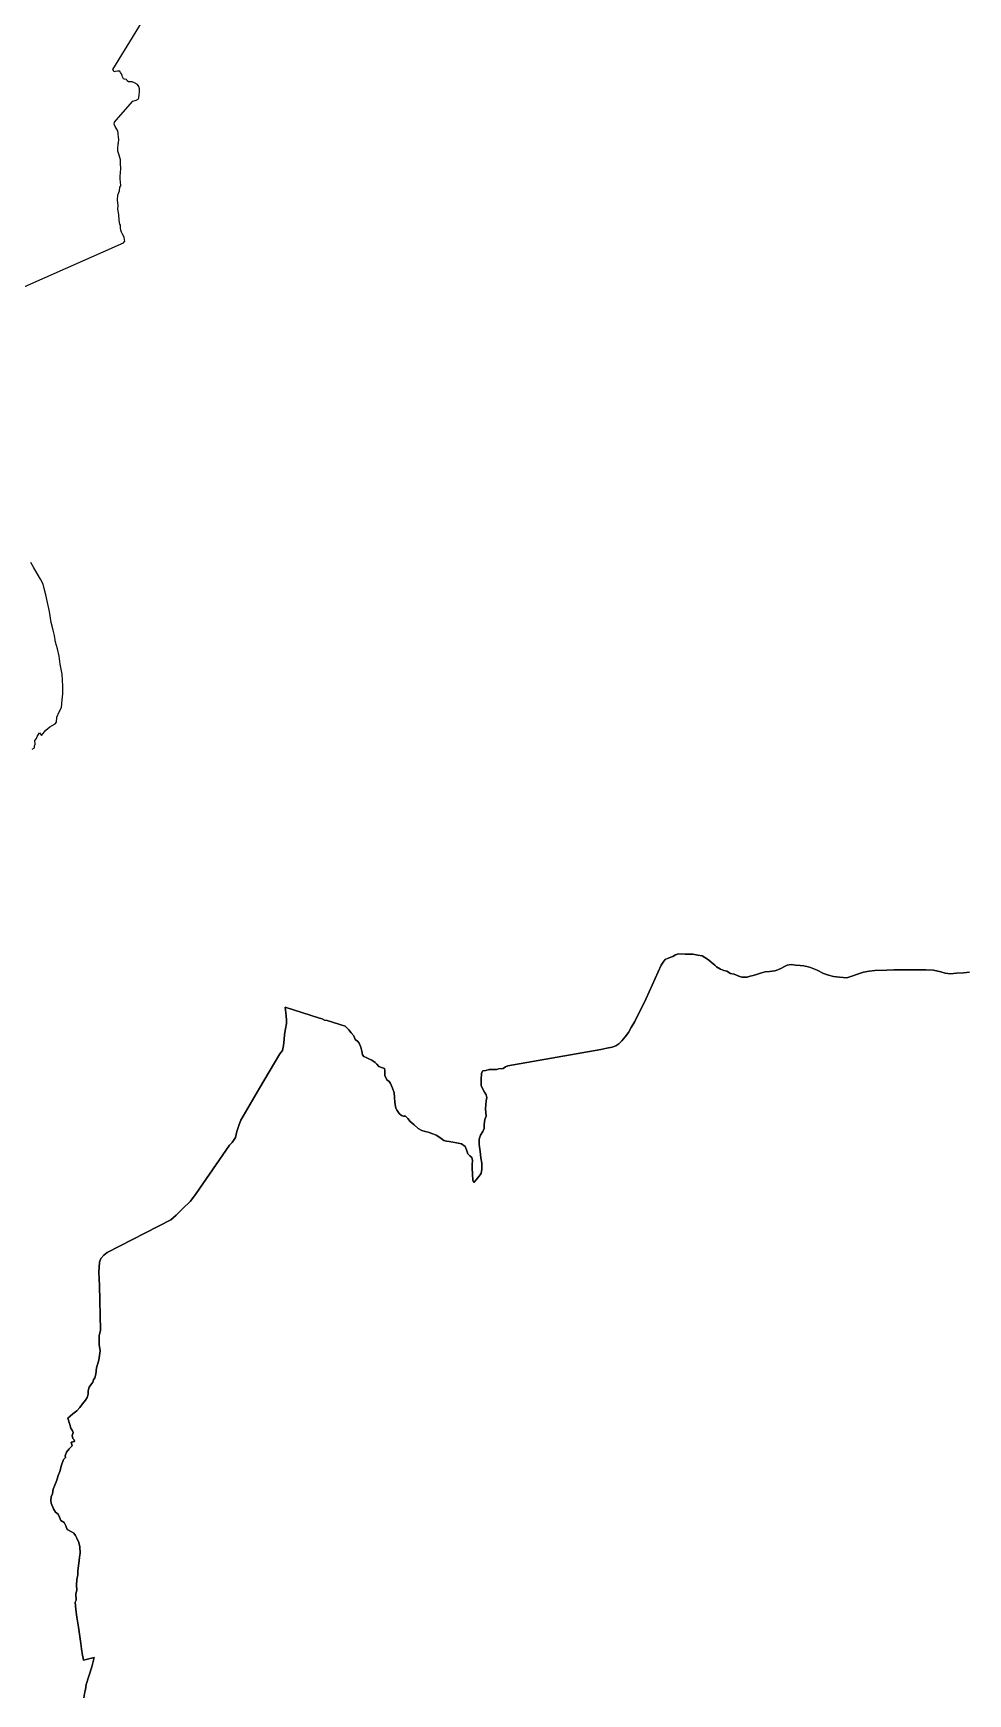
# Model space of a CAD drawing. Header units: inches. Extents: x 33.9 to 41.9, y -4.8 to 5.4.
# Drawn here: x 34.1023 to 34.3183, y 0.1413 to 0.5252 of the extents above; entities that cross this region are included whole.
import ezdxf

# ---------------------------------------------------------------- set-up
doc = ezdxf.new("R2010")
doc.units = ezdxf.units.IN
doc.header["$MEASUREMENT"] = 0
doc.layers.add('Counties', color=7, linetype='Continuous')

msp = doc.modelspace()

# ---------------------------------------------------------------- linework, layer by layer
at = {"layer": 'Counties'}
for points in [[(34.1004, 0.46659), (34.12316, 0.47668), (34.12345, 0.47711), (34.12341, 0.47743), (34.12331, 0.47805), (34.12302, 0.47855), (34.12274, 0.47919), (34.12252, 0.47966), (34.12245, 0.48016), (34.12245, 0.48077), (34.12231, 0.48102), (34.12224, 0.48142), (34.12217, 0.48192), (34.12206, 0.48325), (34.12185, 0.48447), (34.12192, 0.48533), (34.12181, 0.48666), (34.12188, 0.48774), (34.12206, 0.48835), (34.12224, 0.48871), (34.12235, 0.48957), (34.12256, 0.48993), (34.12245, 0.49082), (34.12242, 0.49144), (34.12242, 0.49208), (34.12249, 0.49298), (34.12253, 0.49388), (34.12249, 0.49503), (34.12245, 0.49589), (34.12213, 0.497), (34.12188, 0.49793), (34.12185, 0.49851), (34.12192, 0.49959), (34.12203, 0.49984), (34.1221, 0.50059), (34.12199, 0.50113), (34.12192, 0.50195), (34.12185, 0.5026), (34.12149, 0.50321), (34.12121, 0.50364), (34.12099, 0.50414), (34.12107, 0.50458), (34.12199, 0.50567), (34.12534, 0.50947), (34.12606, 0.50969), (34.12656, 0.5099), (34.1267, 0.51023), (34.12677, 0.51091), (34.12688, 0.51173), (34.12684, 0.51231), (34.12674, 0.51288), (34.12642, 0.51335), (34.12574, 0.51374), (34.12517, 0.51392), (34.12467, 0.51396), (34.12431, 0.51392), (34.12403, 0.51414), (34.12388, 0.5145), (34.12338, 0.51453), (34.12317, 0.51461), (34.12292, 0.51507), (34.12285, 0.51543), (34.12274, 0.51575), (34.12246, 0.51608), (34.12235, 0.51637), (34.12175, 0.51644), (34.12135, 0.51629), (34.12103, 0.51626), (34.12068, 0.51676), (34.12999, 0.53194)], [(34.1004, 0.46659), (34.12316, 0.47668), (34.12345, 0.47711), (34.12341, 0.47743), (34.12331, 0.47805), (34.12302, 0.47855), (34.12274, 0.47919), (34.12252, 0.47966), (34.12245, 0.48016), (34.12245, 0.48077), (34.12231, 0.48102), (34.12224, 0.48142), (34.12217, 0.48192), (34.12206, 0.48325), (34.12185, 0.48447), (34.12192, 0.48533), (34.12181, 0.48666), (34.12188, 0.48774), (34.12206, 0.48835), (34.12224, 0.48871), (34.12235, 0.48957), (34.12256, 0.48993), (34.12245, 0.49082), (34.12242, 0.49144), (34.12242, 0.49208), (34.12249, 0.49298), (34.12253, 0.49388), (34.12249, 0.49503), (34.12245, 0.49589), (34.12213, 0.497), (34.12188, 0.49793), (34.12185, 0.49851), (34.12192, 0.49959), (34.12203, 0.49984), (34.1221, 0.50059), (34.12199, 0.50113), (34.12192, 0.50195), (34.12185, 0.5026), (34.12149, 0.50321), (34.12121, 0.50364), (34.12099, 0.50414), (34.12107, 0.50458), (34.12199, 0.50567), (34.12534, 0.50947), (34.12606, 0.50969), (34.12656, 0.5099), (34.1267, 0.51023), (34.12677, 0.51091), (34.12688, 0.51173), (34.12684, 0.51231), (34.12674, 0.51288), (34.12642, 0.51335), (34.12574, 0.51374), (34.12517, 0.51392), (34.12467, 0.51396), (34.12431, 0.51392), (34.12403, 0.51414), (34.12388, 0.5145), (34.12338, 0.51453), (34.12317, 0.51461), (34.12292, 0.51507), (34.12285, 0.51543), (34.12274, 0.51575), (34.12246, 0.51608), (34.12235, 0.51637), (34.12175, 0.51644), (34.12135, 0.51629), (34.12103, 0.51626), (34.12068, 0.51676), (34.12999, 0.53194)], [(34.10209, 0.35964), (34.10256, 0.35999), (34.10259, 0.36046), (34.10277, 0.36082), (34.1027, 0.36168), (34.10306, 0.36211), (34.1032, 0.36258), (34.10373, 0.36344), (34.10423, 0.36279), (34.1052, 0.36405), (34.10616, 0.3648), (34.10741, 0.36548), (34.10766, 0.36592), (34.10773, 0.36706), (34.10833, 0.36825), (34.10883, 0.36932), (34.10898, 0.37105), (34.10912, 0.37245), (34.10912, 0.37424), (34.10898, 0.37697), (34.10855, 0.37927), (34.1083, 0.38117), (34.10795, 0.38282), (34.10748, 0.3844), (34.1072, 0.38591), (34.10695, 0.38716), (34.10648, 0.38896), (34.10609, 0.39147), (34.10563, 0.39359), (34.1052, 0.39535), (34.10485, 0.39678), (34.10463, 0.39782), (34.10395, 0.39893), (34.10324, 0.40026), (34.10235, 0.40173), (34.10178, 0.40278)], [(34.10209, 0.35964), (34.10256, 0.35999), (34.10259, 0.36046), (34.10277, 0.36082), (34.1027, 0.36168), (34.10306, 0.36211), (34.1032, 0.36258), (34.10373, 0.36344), (34.10423, 0.36279), (34.1052, 0.36405), (34.10616, 0.3648), (34.10741, 0.36548), (34.10766, 0.36592), (34.10773, 0.36706), (34.10833, 0.36825), (34.10883, 0.36932), (34.10898, 0.37105), (34.10912, 0.37245), (34.10912, 0.37424), (34.10898, 0.37697), (34.10855, 0.37927), (34.1083, 0.38117), (34.10795, 0.38282), (34.10748, 0.3844), (34.1072, 0.38591), (34.10695, 0.38716), (34.10648, 0.38896), (34.10609, 0.39147), (34.10563, 0.39359), (34.1052, 0.39535), (34.10485, 0.39678), (34.10463, 0.39782), (34.10395, 0.39893), (34.10324, 0.40026), (34.10235, 0.40173), (34.10178, 0.40278)], [(34.31871, 0.30806), (34.31729, 0.30792), (34.31572, 0.30788), (34.31433, 0.30774), (34.31312, 0.30788), (34.31208, 0.30817), (34.31041, 0.30853), (34.30862, 0.30867), (34.30666, 0.30867), (34.30492, 0.3086), (34.30292, 0.30864), (34.30124, 0.30864), (34.29957, 0.30857), (34.29679, 0.30849), (34.29554, 0.30832), (34.29419, 0.3081), (34.29283, 0.30767), (34.29172, 0.30724), (34.29033, 0.30681), (34.28869, 0.30692), (34.2873, 0.30713), (34.28613, 0.30738), (34.28499, 0.30778), (34.28349, 0.30857), (34.28199, 0.30918), (34.28139, 0.30932), (34.28042, 0.30957), (34.2796, 0.30965), (34.2785, 0.30968), (34.2775, 0.30983), (34.27657, 0.30968), (34.27582, 0.30932), (34.27522, 0.309), (34.2744, 0.30861), (34.27368, 0.30839), (34.27247, 0.30828), (34.27147, 0.30818), (34.2704, 0.30785), (34.26948, 0.30757), (34.26873, 0.30735), (34.26801, 0.30714), (34.2673, 0.30692), (34.26609, 0.30696), (34.26541, 0.30717), (34.26431, 0.30764), (34.26349, 0.30782), (34.2626, 0.30829), (34.26192, 0.30846), (34.26117, 0.30882), (34.26021, 0.30933), (34.25982, 0.30972), (34.25903, 0.31044), (34.25839, 0.31091), (34.25757, 0.31152), (34.25689, 0.31184), (34.25589, 0.31205), (34.25479, 0.31227), (34.25411, 0.31227), (34.25301, 0.31227), (34.25144, 0.31234), (34.25079, 0.31213), (34.25015, 0.3117), (34.24905, 0.31134), (34.24837, 0.31102), (34.24787, 0.31044), (34.24741, 0.30969), (34.24398, 0.30204), (34.24134, 0.2967), (34.24049, 0.2953), (34.23988, 0.29418), (34.2391, 0.29318), (34.23838, 0.29221), (34.23767, 0.29149), (34.23699, 0.2911), (34.2361, 0.29074), (34.23485, 0.29049), (34.2335, 0.29024), (34.21203, 0.28647), (34.21143, 0.28622), (34.21096, 0.28583), (34.20986, 0.28572), (34.20947, 0.28557), (34.20847, 0.28561), (34.20765, 0.28557), (34.2069, 0.28536), (34.20622, 0.28525), (34.20594, 0.28471), (34.20583, 0.28317), (34.20587, 0.28192), (34.20619, 0.28105), (34.20661, 0.28037), (34.20701, 0.27973), (34.20711, 0.27908), (34.20701, 0.27833), (34.20683, 0.27646), (34.2069, 0.27567), (34.207, 0.27484), (34.20672, 0.27402), (34.20651, 0.27291), (34.20651, 0.27197), (34.20622, 0.27125), (34.20572, 0.27043), (34.20536, 0.2695), (34.2054, 0.26828), (34.20561, 0.26663), (34.20575, 0.26515), (34.206, 0.2639), (34.206, 0.26253), (34.20583, 0.26157), (34.20533, 0.26085), (34.20468, 0.26006), (34.20415, 0.25948), (34.2039, 0.25999), (34.20386, 0.26142), (34.20376, 0.26282), (34.20376, 0.26365), (34.20383, 0.26458), (34.20369, 0.26523), (34.20322, 0.26562), (34.20276, 0.26609), (34.20247, 0.26699), (34.20215, 0.26778), (34.2013, 0.26839), (34.20012, 0.26864), (34.19845, 0.26896), (34.19781, 0.26903), (34.19723, 0.26914), (34.19656, 0.26964), (34.19606, 0.27004), (34.19545, 0.2704), (34.19463, 0.27068), (34.19356, 0.27111), (34.19289, 0.27129), (34.1921, 0.27147), (34.19125, 0.27194), (34.19035, 0.27277), (34.18946, 0.27359), (34.18886, 0.27427), (34.18832, 0.27478), (34.18789, 0.27481), (34.18743, 0.27499), (34.1869, 0.27542), (34.18643, 0.2761), (34.18608, 0.27668), (34.1859, 0.27797), (34.18579, 0.27916), (34.18572, 0.28019), (34.18533, 0.28124), (34.1849, 0.28235), (34.18454, 0.28282), (34.18401, 0.28317), (34.18358, 0.28422), (34.18355, 0.28533), (34.18348, 0.2858), (34.1828, 0.28608), (34.18219, 0.2863), (34.18176, 0.28684), (34.1813, 0.28723), (34.18059, 0.28773), (34.18002, 0.28795), (34.17941, 0.28831), (34.17873, 0.28863), (34.17838, 0.28902), (34.17824, 0.28985), (34.17799, 0.29075), (34.17766, 0.29165), (34.17724, 0.29211), (34.17674, 0.29251), (34.17638, 0.29337), (34.17581, 0.29409), (34.17524, 0.29473), (34.17442, 0.29563), (34.17025, 0.29689), (34.16961, 0.29703), (34.16907, 0.29732), (34.16847, 0.29746), (34.16052, 0.30001), (34.16073, 0.298), (34.16084, 0.297), (34.16084, 0.29624), (34.16062, 0.29499), (34.16041, 0.29366), (34.16027, 0.29255), (34.16016, 0.29111), (34.15991, 0.29), (34.1593, 0.28924), (34.15463, 0.28131), (34.15136, 0.27573), (34.15086, 0.2748), (34.15032, 0.27387), (34.1499, 0.27286), (34.1494, 0.27125), (34.14907, 0.26985), (34.14829, 0.26874), (34.14765, 0.26813), (34.13998, 0.25696), (34.13866, 0.25517), (34.13684, 0.25338), (34.13534, 0.25191), (34.13413, 0.25087), (34.11941, 0.24329), (34.11862, 0.24268), (34.11794, 0.24193), (34.11766, 0.24103), (34.11744, 0.23877), (34.11759, 0.23569), (34.11787, 0.22535), (34.11758, 0.22402), (34.11755, 0.22327), (34.11758, 0.22205), (34.11776, 0.22058), (34.11744, 0.21839), (34.1169, 0.21663), (34.1168, 0.21519), (34.11655, 0.2143), (34.11623, 0.21387), (34.11605, 0.21329), (34.11562, 0.21272), (34.11523, 0.21214), (34.11501, 0.21128), (34.11498, 0.21053), (34.11476, 0.20974), (34.11441, 0.20913), (34.11373, 0.20827), (34.11309, 0.20748), (34.11241, 0.20669), (34.11145, 0.20597), (34.11084, 0.20543), (34.11034, 0.205), (34.11077, 0.20349), (34.11102, 0.20267), (34.11137, 0.20202), (34.11152, 0.20163), (34.1113, 0.20098), (34.11148, 0.2003), (34.11177, 0.19994), (34.11187, 0.19958), (34.11148, 0.19951), (34.11105, 0.1994), (34.1113, 0.19858), (34.11059, 0.19789), (34.11002, 0.1971), (34.10966, 0.19624), (34.1098, 0.19585), (34.10927, 0.19545), (34.10884, 0.19409), (34.10848, 0.19262), (34.10809, 0.19176), (34.10774, 0.19061), (34.10727, 0.1895), (34.10695, 0.18853), (34.10677, 0.18749), (34.10645, 0.18677), (34.10634, 0.18591), (34.10645, 0.1853), (34.10699, 0.18404), (34.10748, 0.18322), (34.10809, 0.18275), (34.10841, 0.1821), (34.1087, 0.18135), (34.10944, 0.18088), (34.10987, 0.18009), (34.11012, 0.17927), (34.11044, 0.17905), (34.11116, 0.17873), (34.11169, 0.17837), (34.11208, 0.17783), (34.1124, 0.17726), (34.11283, 0.17622), (34.11305, 0.17521), (34.11319, 0.17374), (34.11301, 0.17284), (34.11294, 0.17198), (34.1128, 0.17094), (34.11265, 0.16961), (34.11258, 0.16879), (34.11237, 0.16767), (34.11229, 0.16638), (34.11237, 0.16523), (34.11212, 0.16437), (34.11222, 0.16294), (34.11201, 0.16247), (34.11219, 0.16078), (34.11236, 0.15899), (34.11276, 0.15669), (34.11308, 0.15447), (34.11333, 0.15292), (34.11343, 0.15163), (34.11372, 0.15009), (34.11375, 0.14987), (34.1139, 0.14901), (34.11639, 0.14962), (34.11582, 0.14747), (34.11454, 0.14341), (34.11439, 0.14227), (34.11425, 0.14169), (34.11397, 0.14033)], [(34.11397, 0.14033), (34.11425, 0.14169), (34.11439, 0.14227), (34.11454, 0.14341), (34.11582, 0.14747), (34.11639, 0.14962), (34.1139, 0.14901), (34.11375, 0.14987), (34.11372, 0.15009), (34.11343, 0.15163), (34.11333, 0.15292), (34.11308, 0.15447), (34.11276, 0.15669), (34.11236, 0.15899), (34.11219, 0.16078), (34.11201, 0.16247), (34.11222, 0.16294), (34.11212, 0.16437), (34.11237, 0.16523), (34.11229, 0.16638), (34.11237, 0.16767), (34.11258, 0.16879), (34.11265, 0.16961), (34.1128, 0.17094), (34.11294, 0.17198), (34.11301, 0.17284), (34.11319, 0.17374), (34.11305, 0.17521), (34.11283, 0.17622), (34.1124, 0.17726), (34.11208, 0.17783), (34.11169, 0.17837), (34.11116, 0.17873), (34.11044, 0.17905), (34.11012, 0.17927), (34.10987, 0.18009), (34.10944, 0.18088), (34.1087, 0.18135), (34.10841, 0.1821), (34.10809, 0.18275), (34.10748, 0.18322), (34.10699, 0.18404), (34.10645, 0.1853), (34.10634, 0.18591), (34.10645, 0.18677), (34.10677, 0.18749), (34.10695, 0.18853), (34.10727, 0.1895), (34.10774, 0.19061), (34.10809, 0.19176), (34.10848, 0.19262), (34.10884, 0.19409), (34.10927, 0.19545), (34.1098, 0.19585), (34.10966, 0.19624), (34.11002, 0.1971), (34.11059, 0.19789), (34.1113, 0.19858), (34.11105, 0.1994), (34.11148, 0.19951), (34.11187, 0.19958), (34.11177, 0.19994), (34.11148, 0.2003), (34.1113, 0.20098), (34.11152, 0.20163), (34.11137, 0.20202), (34.11102, 0.20267), (34.11077, 0.20349), (34.11034, 0.205), (34.11084, 0.20543), (34.11145, 0.20597), (34.11241, 0.20669), (34.11309, 0.20748), (34.11373, 0.20827), (34.11441, 0.20913), (34.11476, 0.20974), (34.11498, 0.21053), (34.11501, 0.21128), (34.11523, 0.21214), (34.11562, 0.21272), (34.11605, 0.21329), (34.11623, 0.21387), (34.11655, 0.2143), (34.1168, 0.21519), (34.1169, 0.21663), (34.11744, 0.21839), (34.11776, 0.22058), (34.11758, 0.22205), (34.11755, 0.22327), (34.11758, 0.22402), (34.11787, 0.22535), (34.11759, 0.23569), (34.11744, 0.23877), (34.11766, 0.24103), (34.11794, 0.24193), (34.11862, 0.24268), (34.11941, 0.24329), (34.13413, 0.25087), (34.13534, 0.25191), (34.13684, 0.25338), (34.13866, 0.25517), (34.13998, 0.25696), (34.14765, 0.26813), (34.14829, 0.26874), (34.14907, 0.26985), (34.1494, 0.27125), (34.1499, 0.27286), (34.15032, 0.27387), (34.15086, 0.2748), (34.15136, 0.27573), (34.15463, 0.28131), (34.1593, 0.28924), (34.15991, 0.29), (34.16016, 0.29111), (34.16027, 0.29255), (34.16041, 0.29366), (34.16062, 0.29499), (34.16084, 0.29624), (34.16084, 0.297), (34.16073, 0.298), (34.16052, 0.30001), (34.16847, 0.29746), (34.16907, 0.29732), (34.16961, 0.29703), (34.17025, 0.29689), (34.17442, 0.29563), (34.17524, 0.29473), (34.17581, 0.29409), (34.17638, 0.29337), (34.17674, 0.29251), (34.17724, 0.29211), (34.17766, 0.29165), (34.17799, 0.29075), (34.17824, 0.28985), (34.17838, 0.28902), (34.17873, 0.28863), (34.17941, 0.28831), (34.18002, 0.28795), (34.18059, 0.28773), (34.1813, 0.28723), (34.18176, 0.28684), (34.18219, 0.2863), (34.1828, 0.28608), (34.18348, 0.2858), (34.18355, 0.28533), (34.18358, 0.28422), (34.18401, 0.28317), (34.18454, 0.28282), (34.1849, 0.28235), (34.18533, 0.28124), (34.18572, 0.28019), (34.18579, 0.27916), (34.1859, 0.27797), (34.18608, 0.27668), (34.18643, 0.2761), (34.1869, 0.27542), (34.18743, 0.27499), (34.18789, 0.27481), (34.18832, 0.27478), (34.18886, 0.27427), (34.18946, 0.27359), (34.19035, 0.27277), (34.19125, 0.27194), (34.1921, 0.27147), (34.19289, 0.27129), (34.19356, 0.27111), (34.19463, 0.27068), (34.19545, 0.2704), (34.19606, 0.27004), (34.19656, 0.26964), (34.19723, 0.26914), (34.19781, 0.26903), (34.19845, 0.26896), (34.20012, 0.26864), (34.2013, 0.26839), (34.20215, 0.26778), (34.20247, 0.26699), (34.20276, 0.26609), (34.20322, 0.26562), (34.20369, 0.26523), (34.20383, 0.26458), (34.20376, 0.26365), (34.20376, 0.26282), (34.20386, 0.26142), (34.2039, 0.25999), (34.20415, 0.25948), (34.20468, 0.26006), (34.20533, 0.26085), (34.20583, 0.26157), (34.206, 0.26253), (34.206, 0.2639), (34.20575, 0.26515), (34.20561, 0.26663), (34.2054, 0.26828), (34.20536, 0.2695), (34.20572, 0.27043), (34.20622, 0.27125), (34.20651, 0.27197), (34.20651, 0.27291), (34.20672, 0.27402), (34.207, 0.27484), (34.2069, 0.27567), (34.20683, 0.27646), (34.20701, 0.27833), (34.20711, 0.27908), (34.20701, 0.27973), (34.20661, 0.28037), (34.20619, 0.28105), (34.20587, 0.28192), (34.20583, 0.28317), (34.20594, 0.28471), (34.20622, 0.28525), (34.2069, 0.28536), (34.20765, 0.28557), (34.20847, 0.28561), (34.20947, 0.28557), (34.20986, 0.28572), (34.21096, 0.28583), (34.21143, 0.28622), (34.21203, 0.28647), (34.2335, 0.29024), (34.23485, 0.29049), (34.2361, 0.29074), (34.23699, 0.2911), (34.23767, 0.29149), (34.23838, 0.29221), (34.2391, 0.29318), (34.23988, 0.29418), (34.24049, 0.2953), (34.24134, 0.2967), (34.24398, 0.30204), (34.24741, 0.30969), (34.24787, 0.31044), (34.24837, 0.31102), (34.24905, 0.31134), (34.25015, 0.3117), (34.25079, 0.31213), (34.25144, 0.31234), (34.25301, 0.31227), (34.25411, 0.31227), (34.25479, 0.31227), (34.25589, 0.31205), (34.25689, 0.31184), (34.25757, 0.31152), (34.25839, 0.31091), (34.25903, 0.31044), (34.25982, 0.30972), (34.26021, 0.30933), (34.26117, 0.30882), (34.26192, 0.30846), (34.2626, 0.30829), (34.26349, 0.30782), (34.26431, 0.30764), (34.26541, 0.30717), (34.26609, 0.30696), (34.2673, 0.30692), (34.26801, 0.30714), (34.26873, 0.30735), (34.26948, 0.30757), (34.2704, 0.30785), (34.27147, 0.30818), (34.27247, 0.30828), (34.27368, 0.30839), (34.2744, 0.30861), (34.27522, 0.309), (34.27582, 0.30932), (34.27657, 0.30968), (34.2775, 0.30983), (34.2785, 0.30968), (34.2796, 0.30965), (34.28042, 0.30957), (34.28139, 0.30932), (34.28199, 0.30918), (34.28349, 0.30857), (34.28499, 0.30778), (34.28613, 0.30738), (34.2873, 0.30713), (34.28869, 0.30692), (34.29033, 0.30681), (34.29172, 0.30724), (34.29283, 0.30767), (34.29419, 0.3081), (34.29554, 0.30832), (34.29679, 0.30849), (34.29957, 0.30857), (34.30124, 0.30864), (34.30292, 0.30864), (34.30492, 0.3086), (34.30666, 0.30867), (34.30862, 0.30867), (34.31041, 0.30853), (34.31208, 0.30817), (34.31312, 0.30788), (34.31433, 0.30774), (34.31572, 0.30788), (34.31729, 0.30792), (34.31871, 0.30806)], [(34.31871, 0.30806), (34.31729, 0.30792), (34.31572, 0.30788), (34.31433, 0.30774), (34.31312, 0.30788), (34.31208, 0.30817), (34.31041, 0.30853), (34.30862, 0.30867), (34.30666, 0.30867), (34.30492, 0.3086), (34.30292, 0.30864), (34.30124, 0.30864), (34.29957, 0.30857), (34.29679, 0.30849), (34.29554, 0.30832), (34.29419, 0.3081), (34.29283, 0.30767), (34.29172, 0.30724), (34.29033, 0.30681), (34.28869, 0.30692), (34.2873, 0.30713), (34.28613, 0.30738), (34.28499, 0.30778), (34.28349, 0.30857), (34.28199, 0.30918), (34.28139, 0.30932), (34.28042, 0.30957), (34.2796, 0.30965), (34.2785, 0.30968), (34.2775, 0.30983), (34.27657, 0.30968), (34.27582, 0.30932), (34.27522, 0.309), (34.2744, 0.30861), (34.27368, 0.30839), (34.27247, 0.30828), (34.27147, 0.30818), (34.2704, 0.30785), (34.26948, 0.30757), (34.26873, 0.30735), (34.26801, 0.30714), (34.2673, 0.30692), (34.26609, 0.30696), (34.26541, 0.30717), (34.26431, 0.30764), (34.26349, 0.30782), (34.2626, 0.30829), (34.26192, 0.30846), (34.26117, 0.30882), (34.26021, 0.30933), (34.25982, 0.30972), (34.25903, 0.31044), (34.25839, 0.31091), (34.25757, 0.31152), (34.25689, 0.31184), (34.25589, 0.31205), (34.25479, 0.31227), (34.25411, 0.31227), (34.25301, 0.31227), (34.25144, 0.31234), (34.25079, 0.31213), (34.25015, 0.3117), (34.24905, 0.31134), (34.24837, 0.31102), (34.24787, 0.31044), (34.24741, 0.30969), (34.24398, 0.30204), (34.24134, 0.2967), (34.24049, 0.2953), (34.23988, 0.29418), (34.2391, 0.29318), (34.23838, 0.29221), (34.23767, 0.29149), (34.23699, 0.2911), (34.2361, 0.29074), (34.23485, 0.29049), (34.2335, 0.29024), (34.21203, 0.28647), (34.21143, 0.28622), (34.21096, 0.28583), (34.20986, 0.28572), (34.20947, 0.28557), (34.20847, 0.28561), (34.20765, 0.28557), (34.2069, 0.28536), (34.20622, 0.28525), (34.20594, 0.28471), (34.20583, 0.28317), (34.20587, 0.28192), (34.20619, 0.28105), (34.20661, 0.28037), (34.20701, 0.27973), (34.20711, 0.27908), (34.20701, 0.27833), (34.20683, 0.27646), (34.2069, 0.27567), (34.207, 0.27484), (34.20672, 0.27402), (34.20651, 0.27291), (34.20651, 0.27197), (34.20622, 0.27125), (34.20572, 0.27043), (34.20536, 0.2695), (34.2054, 0.26828), (34.20561, 0.26663), (34.20575, 0.26515), (34.206, 0.2639), (34.206, 0.26253), (34.20583, 0.26157), (34.20533, 0.26085), (34.20468, 0.26006), (34.20415, 0.25948), (34.2039, 0.25999), (34.20386, 0.26142), (34.20376, 0.26282), (34.20376, 0.26365), (34.20383, 0.26458), (34.20369, 0.26523), (34.20322, 0.26562), (34.20276, 0.26609), (34.20247, 0.26699), (34.20215, 0.26778), (34.2013, 0.26839), (34.20012, 0.26864), (34.19845, 0.26896), (34.19781, 0.26903), (34.19723, 0.26914), (34.19656, 0.26964), (34.19606, 0.27004), (34.19545, 0.2704), (34.19463, 0.27068), (34.19356, 0.27111), (34.19289, 0.27129), (34.1921, 0.27147), (34.19125, 0.27194), (34.19035, 0.27277), (34.18946, 0.27359), (34.18886, 0.27427), (34.18832, 0.27478), (34.18789, 0.27481), (34.18743, 0.27499), (34.1869, 0.27542), (34.18643, 0.2761), (34.18608, 0.27668), (34.1859, 0.27797), (34.18579, 0.27916), (34.18572, 0.28019), (34.18533, 0.28124), (34.1849, 0.28235), (34.18454, 0.28282), (34.18401, 0.28317), (34.18358, 0.28422), (34.18355, 0.28533), (34.18348, 0.2858), (34.1828, 0.28608), (34.18219, 0.2863), (34.18176, 0.28684), (34.1813, 0.28723), (34.18059, 0.28773), (34.18002, 0.28795), (34.17941, 0.28831), (34.17873, 0.28863), (34.17838, 0.28902), (34.17824, 0.28985), (34.17799, 0.29075), (34.17766, 0.29165), (34.17724, 0.29211), (34.17674, 0.29251), (34.17638, 0.29337), (34.17581, 0.29409), (34.17524, 0.29473), (34.17442, 0.29563), (34.17025, 0.29689), (34.16961, 0.29703), (34.16907, 0.29732), (34.16847, 0.29746), (34.16052, 0.30001), (34.16073, 0.298), (34.16084, 0.297), (34.16084, 0.29624), (34.16062, 0.29499), (34.16041, 0.29366), (34.16027, 0.29255), (34.16016, 0.29111), (34.15991, 0.29), (34.1593, 0.28924), (34.15463, 0.28131), (34.15136, 0.27573), (34.15086, 0.2748), (34.15032, 0.27387), (34.1499, 0.27286), (34.1494, 0.27125), (34.14907, 0.26985), (34.14829, 0.26874), (34.14765, 0.26813), (34.13998, 0.25696), (34.13866, 0.25517), (34.13684, 0.25338), (34.13534, 0.25191), (34.13413, 0.25087), (34.11941, 0.24329), (34.11862, 0.24268), (34.11794, 0.24193), (34.11766, 0.24103), (34.11744, 0.23877), (34.11759, 0.23569), (34.11787, 0.22535), (34.11758, 0.22402), (34.11755, 0.22327), (34.11758, 0.22205), (34.11776, 0.22058), (34.11744, 0.21839), (34.1169, 0.21663), (34.1168, 0.21519), (34.11655, 0.2143), (34.11623, 0.21387), (34.11605, 0.21329), (34.11562, 0.21272), (34.11523, 0.21214), (34.11501, 0.21128), (34.11498, 0.21053), (34.11476, 0.20974), (34.11441, 0.20913), (34.11373, 0.20827), (34.11309, 0.20748), (34.11241, 0.20669), (34.11145, 0.20597), (34.11084, 0.20543), (34.11034, 0.205), (34.11077, 0.20349), (34.11102, 0.20267), (34.11137, 0.20202), (34.11152, 0.20163), (34.1113, 0.20098), (34.11148, 0.2003), (34.11177, 0.19994), (34.11187, 0.19958), (34.11148, 0.19951), (34.11105, 0.1994), (34.1113, 0.19858), (34.11059, 0.19789), (34.11002, 0.1971), (34.10966, 0.19624), (34.1098, 0.19585), (34.10927, 0.19545), (34.10884, 0.19409), (34.10848, 0.19262), (34.10809, 0.19176), (34.10774, 0.19061), (34.10727, 0.1895), (34.10695, 0.18853), (34.10677, 0.18749), (34.10645, 0.18677), (34.10634, 0.18591), (34.10645, 0.1853), (34.10699, 0.18404), (34.10748, 0.18322), (34.10809, 0.18275), (34.10841, 0.1821), (34.1087, 0.18135), (34.10944, 0.18088), (34.10987, 0.18009), (34.11012, 0.17927), (34.11044, 0.17905), (34.11116, 0.17873), (34.11169, 0.17837), (34.11208, 0.17783), (34.1124, 0.17726), (34.11283, 0.17622), (34.11305, 0.17521), (34.11319, 0.17374), (34.11301, 0.17284), (34.11294, 0.17198), (34.1128, 0.17094), (34.11265, 0.16961), (34.11258, 0.16879), (34.11237, 0.16767), (34.11229, 0.16638), (34.11237, 0.16523), (34.11212, 0.16437), (34.11222, 0.16294), (34.11201, 0.16247), (34.11219, 0.16078), (34.11236, 0.15899), (34.11276, 0.15669), (34.11308, 0.15447), (34.11333, 0.15292), (34.11343, 0.15163), (34.11372, 0.15009), (34.11375, 0.14987), (34.1139, 0.14901), (34.11639, 0.14962), (34.11582, 0.14747), (34.11454, 0.14341), (34.11439, 0.14227), (34.11425, 0.14169), (34.11397, 0.14033)], [(34.11397, 0.14033), (34.11425, 0.14169), (34.11439, 0.14227), (34.11454, 0.14341), (34.11582, 0.14747), (34.11639, 0.14962), (34.1139, 0.14901), (34.11375, 0.14987), (34.11372, 0.15009), (34.11343, 0.15163), (34.11333, 0.15292), (34.11308, 0.15447), (34.11276, 0.15669), (34.11236, 0.15899), (34.11219, 0.16078), (34.11201, 0.16247), (34.11222, 0.16294), (34.11212, 0.16437), (34.11237, 0.16523), (34.11229, 0.16638), (34.11237, 0.16767), (34.11258, 0.16879), (34.11265, 0.16961), (34.1128, 0.17094), (34.11294, 0.17198), (34.11301, 0.17284), (34.11319, 0.17374), (34.11305, 0.17521), (34.11283, 0.17622), (34.1124, 0.17726), (34.11208, 0.17783), (34.11169, 0.17837), (34.11116, 0.17873), (34.11044, 0.17905), (34.11012, 0.17927), (34.10987, 0.18009), (34.10944, 0.18088), (34.1087, 0.18135), (34.10841, 0.1821), (34.10809, 0.18275), (34.10748, 0.18322), (34.10699, 0.18404), (34.10645, 0.1853), (34.10634, 0.18591), (34.10645, 0.18677), (34.10677, 0.18749), (34.10695, 0.18853), (34.10727, 0.1895), (34.10774, 0.19061), (34.10809, 0.19176), (34.10848, 0.19262), (34.10884, 0.19409), (34.10927, 0.19545), (34.1098, 0.19585), (34.10966, 0.19624), (34.11002, 0.1971), (34.11059, 0.19789), (34.1113, 0.19858), (34.11105, 0.1994), (34.11148, 0.19951), (34.11187, 0.19958), (34.11177, 0.19994), (34.11148, 0.2003), (34.1113, 0.20098), (34.11152, 0.20163), (34.11137, 0.20202), (34.11102, 0.20267), (34.11077, 0.20349), (34.11034, 0.205), (34.11084, 0.20543), (34.11145, 0.20597), (34.11241, 0.20669), (34.11309, 0.20748), (34.11373, 0.20827), (34.11441, 0.20913), (34.11476, 0.20974), (34.11498, 0.21053), (34.11501, 0.21128), (34.11523, 0.21214), (34.11562, 0.21272), (34.11605, 0.21329), (34.11623, 0.21387), (34.11655, 0.2143), (34.1168, 0.21519), (34.1169, 0.21663), (34.11744, 0.21839), (34.11776, 0.22058), (34.11758, 0.22205), (34.11755, 0.22327), (34.11758, 0.22402), (34.11787, 0.22535), (34.11759, 0.23569), (34.11744, 0.23877), (34.11766, 0.24103), (34.11794, 0.24193), (34.11862, 0.24268), (34.11941, 0.24329), (34.13413, 0.25087), (34.13534, 0.25191), (34.13684, 0.25338), (34.13866, 0.25517), (34.13998, 0.25696), (34.14765, 0.26813), (34.14829, 0.26874), (34.14907, 0.26985), (34.1494, 0.27125), (34.1499, 0.27286), (34.15032, 0.27387), (34.15086, 0.2748), (34.15136, 0.27573), (34.15463, 0.28131), (34.1593, 0.28924), (34.15991, 0.29), (34.16016, 0.29111), (34.16027, 0.29255), (34.16041, 0.29366), (34.16062, 0.29499), (34.16084, 0.29624), (34.16084, 0.297), (34.16073, 0.298), (34.16052, 0.30001), (34.16847, 0.29746), (34.16907, 0.29732), (34.16961, 0.29703), (34.17025, 0.29689), (34.17442, 0.29563), (34.17524, 0.29473), (34.17581, 0.29409), (34.17638, 0.29337), (34.17674, 0.29251), (34.17724, 0.29211), (34.17766, 0.29165), (34.17799, 0.29075), (34.17824, 0.28985), (34.17838, 0.28902), (34.17873, 0.28863), (34.17941, 0.28831), (34.18002, 0.28795), (34.18059, 0.28773), (34.1813, 0.28723), (34.18176, 0.28684), (34.18219, 0.2863), (34.1828, 0.28608), (34.18348, 0.2858), (34.18355, 0.28533), (34.18358, 0.28422), (34.18401, 0.28317), (34.18454, 0.28282), (34.1849, 0.28235), (34.18533, 0.28124), (34.18572, 0.28019), (34.18579, 0.27916), (34.1859, 0.27797), (34.18608, 0.27668), (34.18643, 0.2761), (34.1869, 0.27542), (34.18743, 0.27499), (34.18789, 0.27481), (34.18832, 0.27478), (34.18886, 0.27427), (34.18946, 0.27359), (34.19035, 0.27277), (34.19125, 0.27194), (34.1921, 0.27147), (34.19289, 0.27129), (34.19356, 0.27111), (34.19463, 0.27068), (34.19545, 0.2704), (34.19606, 0.27004), (34.19656, 0.26964), (34.19723, 0.26914), (34.19781, 0.26903), (34.19845, 0.26896), (34.20012, 0.26864), (34.2013, 0.26839), (34.20215, 0.26778), (34.20247, 0.26699), (34.20276, 0.26609), (34.20322, 0.26562), (34.20369, 0.26523), (34.20383, 0.26458), (34.20376, 0.26365), (34.20376, 0.26282), (34.20386, 0.26142), (34.2039, 0.25999), (34.20415, 0.25948), (34.20468, 0.26006), (34.20533, 0.26085), (34.20583, 0.26157), (34.206, 0.26253), (34.206, 0.2639), (34.20575, 0.26515), (34.20561, 0.26663), (34.2054, 0.26828), (34.20536, 0.2695), (34.20572, 0.27043), (34.20622, 0.27125), (34.20651, 0.27197), (34.20651, 0.27291), (34.20672, 0.27402), (34.207, 0.27484), (34.2069, 0.27567), (34.20683, 0.27646), (34.20701, 0.27833), (34.20711, 0.27908), (34.20701, 0.27973), (34.20661, 0.28037), (34.20619, 0.28105), (34.20587, 0.28192), (34.20583, 0.28317), (34.20594, 0.28471), (34.20622, 0.28525), (34.2069, 0.28536), (34.20765, 0.28557), (34.20847, 0.28561), (34.20947, 0.28557), (34.20986, 0.28572), (34.21096, 0.28583), (34.21143, 0.28622), (34.21203, 0.28647), (34.2335, 0.29024), (34.23485, 0.29049), (34.2361, 0.29074), (34.23699, 0.2911), (34.23767, 0.29149), (34.23838, 0.29221), (34.2391, 0.29318), (34.23988, 0.29418), (34.24049, 0.2953), (34.24134, 0.2967), (34.24398, 0.30204), (34.24741, 0.30969), (34.24787, 0.31044), (34.24837, 0.31102), (34.24905, 0.31134), (34.25015, 0.3117), (34.25079, 0.31213), (34.25144, 0.31234), (34.25301, 0.31227), (34.25411, 0.31227), (34.25479, 0.31227), (34.25589, 0.31205), (34.25689, 0.31184), (34.25757, 0.31152), (34.25839, 0.31091), (34.25903, 0.31044), (34.25982, 0.30972), (34.26021, 0.30933), (34.26117, 0.30882), (34.26192, 0.30846), (34.2626, 0.30829), (34.26349, 0.30782), (34.26431, 0.30764), (34.26541, 0.30717), (34.26609, 0.30696), (34.2673, 0.30692), (34.26801, 0.30714), (34.26873, 0.30735), (34.26948, 0.30757), (34.2704, 0.30785), (34.27147, 0.30818), (34.27247, 0.30828), (34.27368, 0.30839), (34.2744, 0.30861), (34.27522, 0.309), (34.27582, 0.30932), (34.27657, 0.30968), (34.2775, 0.30983), (34.2785, 0.30968), (34.2796, 0.30965), (34.28042, 0.30957), (34.28139, 0.30932), (34.28199, 0.30918), (34.28349, 0.30857), (34.28499, 0.30778), (34.28613, 0.30738), (34.2873, 0.30713), (34.28869, 0.30692), (34.29033, 0.30681), (34.29172, 0.30724), (34.29283, 0.30767), (34.29419, 0.3081), (34.29554, 0.30832), (34.29679, 0.30849), (34.29957, 0.30857), (34.30124, 0.30864), (34.30292, 0.30864), (34.30492, 0.3086), (34.30666, 0.30867), (34.30862, 0.30867), (34.31041, 0.30853), (34.31208, 0.30817), (34.31312, 0.30788), (34.31433, 0.30774), (34.31572, 0.30788), (34.31729, 0.30792), (34.31871, 0.30806)]]:
    msp.add_lwpolyline(points, dxfattribs=at)

doc.saveas('drawing.dxf')
